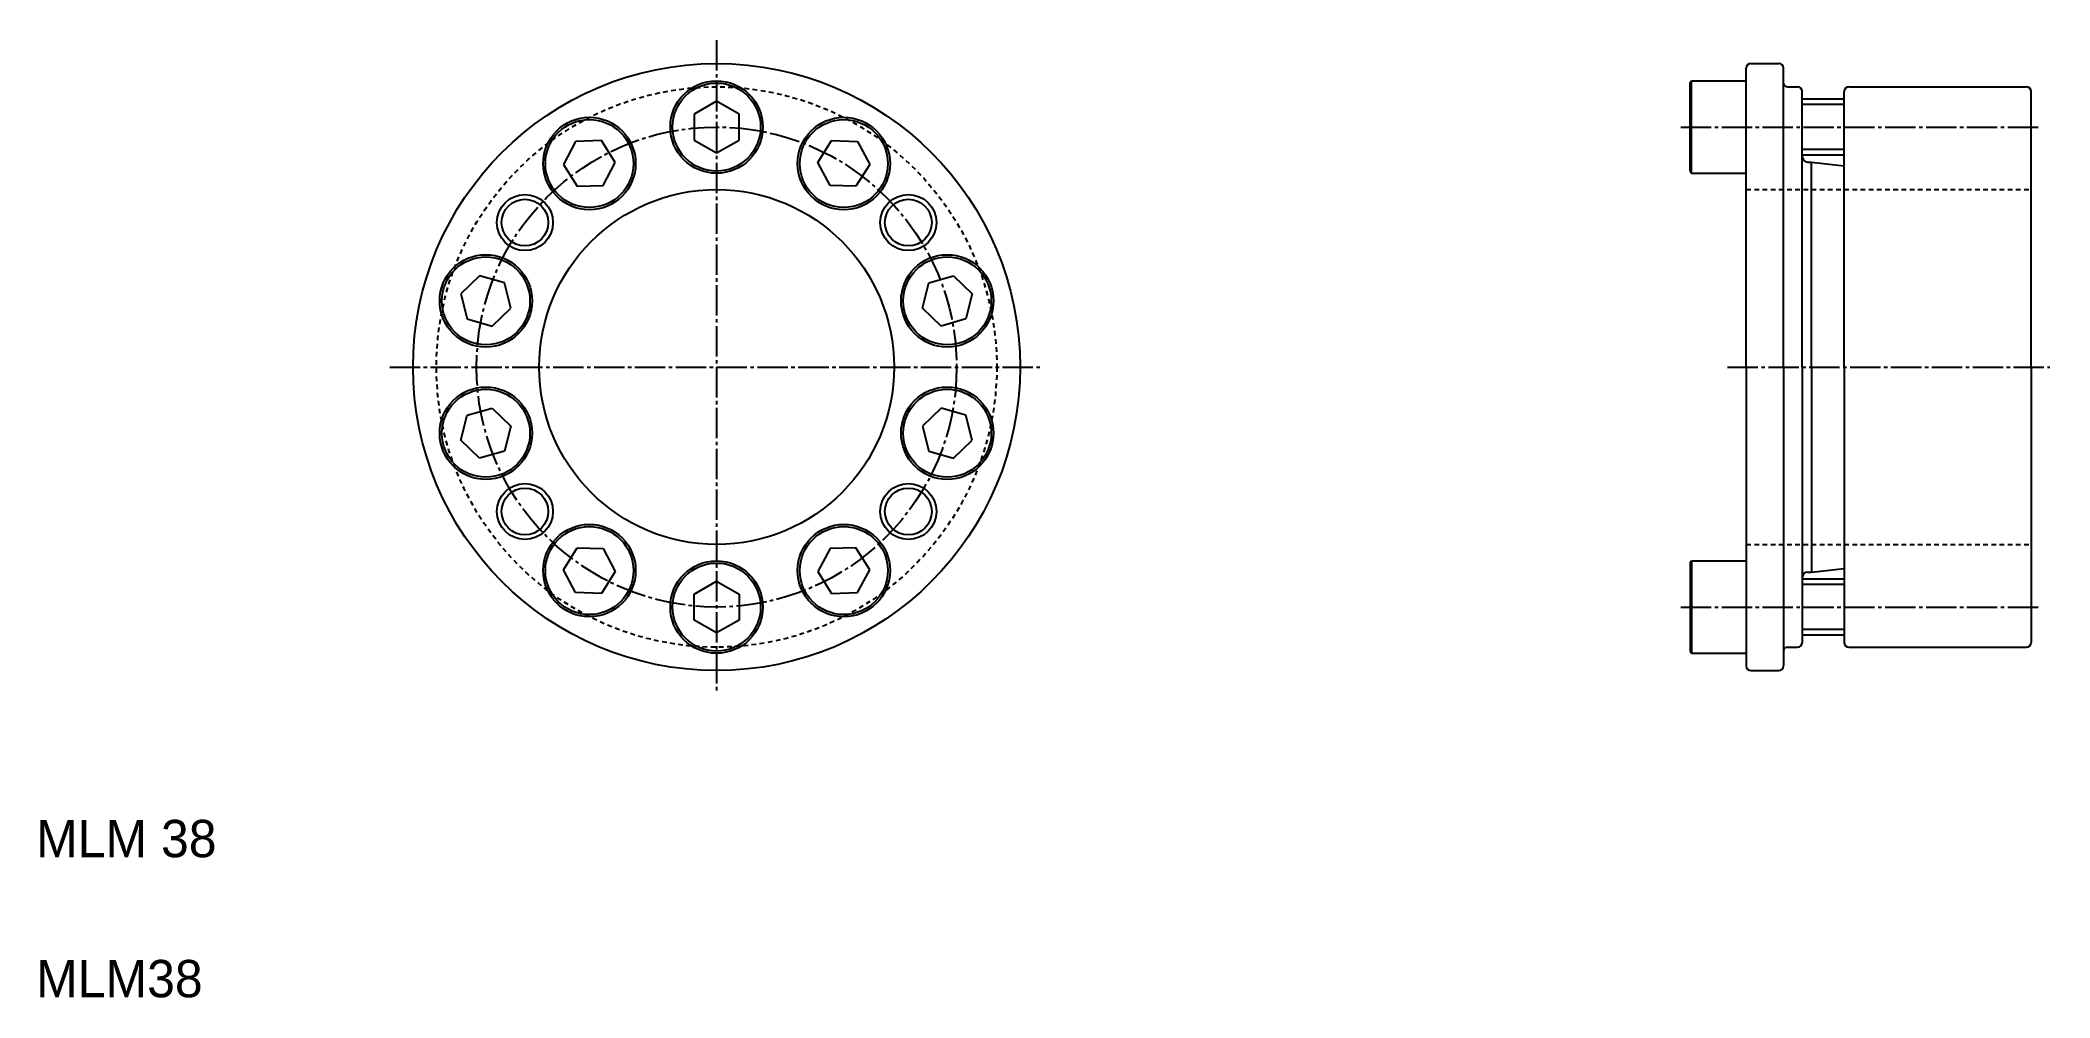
# Model space of a CAD drawing. Extents: x 10 to 226, y 10 to 112.
import ezdxf

# ---------------------------------------------------------------- set-up
doc = ezdxf.new("R2010")
doc.units = 0
doc.header["$LTSCALE"] = 0.25
doc.linetypes.add('CENTER', pattern=[17.5, 13, -1.5, 1.5, -1.5])
doc.linetypes.add('DASHED', pattern=[3.5, 2, -1.5])
doc.layers.get('0').update_dxf_attribs({"linetype": 'CONTINUOUS'})
doc.layers.add('CENTER', color=1, linetype='CENTER')

msp = doc.modelspace()

# ---------------------------------------------------------------- linework, layer by layer
for p, q in [((193.6, 109.99), (196.6, 109.99)), ((187.1, 107.9), (187.24, 108.14)), ((187.1, 98.48), (187.1, 107.9)), ((187.24, 98.24), (187.24, 108.14)), ((187.24, 108.14), (193.1, 108.14)), ((193.1, 77.49), (193.1, 109.49)), ((193.1, 98.24), (193.1, 108.14)), ((197.1, 77.49), (197.1, 109.49)), ((82.86, 105.96), (80.46, 104.57)), ((85.26, 104.57), (82.86, 105.96)), ((193.1, 100.19), (193.1, 106.19)), ((197.51, 107.49), (198.6, 107.49)), ((199.1, 77.49), (199.1, 106.99)), ((203.6, 106.19), (199.1, 106.19)), ((203.6, 77.49), (203.6, 106.99)), ((204.1, 107.49), (223.1, 107.49)), ((223.6, 77.49), (223.6, 106.99)), ((80.46, 104.57), (80.46, 101.8)), ((84.06, 105.27), (84.06, 105.27)), ((84.66, 104.92), (84.66, 104.92)), ((85.26, 101.8), (85.26, 104.57)), ((67.77, 101.63), (66.47, 99.19)), ((70.54, 101.73), (67.77, 101.63)), ((72.01, 99.38), (70.54, 101.73)), ((80.46, 101.8), (82.86, 100.42)), ((82.86, 100.42), (85.26, 101.8)), ((93.71, 99.38), (95.18, 101.73)), ((95.18, 101.73), (97.95, 101.63)), ((97.95, 101.63), (99.25, 99.19)), ((66.47, 99.19), (67.94, 96.84)), ((70.71, 96.93), (72.01, 99.38)), ((95.01, 96.93), (93.71, 99.38)), ((99.25, 99.19), (97.78, 96.84)), ((203.6, 100.19), (199.21, 100.19)), ((199.7, 99.43), (200.1, 99.43)), ((200.1, 77.49), (200.1, 99.43)), ((200.1, 99.43), (203.6, 99.04)), ((67.94, 96.84), (70.71, 96.93)), ((97.78, 96.84), (95.01, 96.93)), ((187.1, 98.48), (187.24, 98.24)), ((187.24, 98.24), (193.1, 98.24)), ((57.49, 87.26), (55.49, 85.34)), ((60.15, 86.5), (57.49, 87.26)), ((60.82, 83.81), (60.15, 86.5)), ((104.9, 83.81), (105.57, 86.5)), ((105.57, 86.5), (108.24, 87.26)), ((108.24, 87.26), (110.23, 85.34)), ((55.49, 85.34), (56.16, 82.65)), ((110.23, 85.34), (109.56, 82.65)), ((56.16, 82.65), (58.83, 81.88)), ((58.83, 81.88), (60.82, 83.81)), ((106.89, 81.88), (104.9, 83.81)), ((109.56, 82.65), (106.89, 81.88)), ((193.1, 77.49), (193.1, 45.49)), ((197.1, 77.49), (197.1, 45.49)), ((199.1, 77.49), (199.1, 47.99)), ((200.1, 77.49), (200.1, 55.54)), ((203.6, 77.49), (203.6, 47.99)), ((223.6, 77.49), (223.6, 47.99)), ((55.49, 69.64), (56.16, 72.33)), ((56.16, 72.33), (58.83, 73.09)), ((58.83, 73.09), (60.82, 71.17)), ((60.82, 71.17), (60.15, 68.48)), ((106.89, 73.09), (104.9, 71.17)), ((104.9, 71.17), (105.57, 68.48)), ((109.56, 72.33), (106.89, 73.09)), ((110.23, 69.64), (109.56, 72.33)), ((57.49, 67.72), (55.49, 69.64)), ((108.24, 67.72), (110.23, 69.64)), ((60.15, 68.48), (57.49, 67.72)), ((105.57, 68.48), (108.24, 67.72)), ((66.47, 55.79), (67.94, 58.14)), ((67.94, 58.14), (70.71, 58.04)), ((97.78, 58.14), (95.01, 58.04)), ((99.25, 55.79), (97.78, 58.14)), ((70.71, 58.04), (72.01, 55.6)), ((95.01, 58.04), (93.71, 55.6)), ((187.1, 56.5), (187.24, 56.74)), ((187.1, 56.5), (187.1, 47.08)), ((187.24, 56.74), (187.24, 46.84)), ((187.24, 56.74), (193.1, 56.74)), ((193.1, 56.74), (193.1, 46.84)), ((67.77, 53.34), (66.47, 55.79)), ((72.01, 55.6), (70.54, 53.25)), ((80.46, 53.17), (82.86, 54.56)), ((82.86, 54.56), (85.26, 53.17)), ((93.71, 55.6), (95.18, 53.25)), ((97.95, 53.34), (99.25, 55.79)), ((193.1, 54.79), (193.1, 48.79)), ((203.6, 54.79), (199.21, 54.79)), ((199.7, 55.54), (200.1, 55.54)), ((200.1, 55.54), (203.6, 55.93)), ((70.54, 53.25), (67.77, 53.34)), ((80.46, 50.4), (80.46, 53.17)), ((85.26, 53.17), (85.26, 50.4)), ((95.18, 53.25), (97.95, 53.34)), ((82.86, 49.02), (80.46, 50.4)), ((85.26, 50.4), (82.86, 49.02)), ((197.51, 47.49), (198.6, 47.49)), ((203.6, 48.79), (199.1, 48.79)), ((204.1, 47.49), (223.1, 47.49)), ((187.1, 47.08), (187.24, 46.84)), ((187.24, 46.84), (193.1, 46.84)), ((193.6, 44.99), (196.6, 44.99))]:
    msp.add_line(p, q)
at = {"color": 3}
for p, q in [((203.6, 105.59), (199.1, 105.59)), ((203.6, 100.79), (199.1, 100.79)), ((203.6, 54.19), (199.1, 54.19)), ((203.6, 49.39), (199.1, 49.39))]:
    msp.add_line(p, q, dxfattribs=at)
at = {"color": 3, "linetype": 'DASHED'}
for p, q in [((193.1, 96.49), (223.6, 96.49)), ((193.1, 58.49), (223.6, 58.49))]:
    msp.add_line(p, q, dxfattribs=at)
for centre, radius in [((82.86, 77.49), 32.5), ((82.86, 103.19), 4.95), ((82.86, 103.19), 4.71), ((69.24, 99.28), 4.95), ((69.24, 99.28), 4.71), ((96.48, 99.28), 4.95), ((96.48, 99.28), 4.71), ((62.34, 92.96), 2.5), ((82.86, 77.49), 19), ((103.39, 92.96), 2.5), ((58.16, 84.57), 4.95), ((58.16, 84.57), 4.71), ((107.56, 84.57), 4.95), ((107.56, 84.57), 4.71), ((58.16, 70.4), 4.95), ((107.56, 70.4), 4.95), ((58.16, 70.4), 4.71), ((107.56, 70.4), 4.71), ((62.34, 62.02), 2.5), ((103.39, 62.02), 2.5), ((69.24, 55.69), 4.95), ((69.24, 55.69), 4.71), ((96.48, 55.69), 4.95), ((96.48, 55.69), 4.71), ((82.86, 51.79), 4.95), ((82.86, 51.79), 4.71)]:
    msp.add_circle(centre, radius)
msp.add_circle((82.86, 77.49), 30, dxfattribs=at)
at = {"color": 3}
for centre in [(62.34, 92.96), (103.39, 92.96), (62.34, 62.02), (103.39, 62.02)]:
    msp.add_circle(centre, 3, dxfattribs=at)
for centre, radius, start, end in [((193.6, 109.49), 0.5, 90, 180), ((196.6, 109.49), 0.5, 0, 90), ((197.51, 107.9), 0.41, 180, 270), ((198.6, 106.99), 0.5, 0, 90), ((204.1, 106.99), 0.5, 90, 180), ((223.1, 106.99), 0.5, 0, 90), ((199.7, 100.03), 0.6, 180, 270), ((199.7, 54.94), 0.6, 90, 180), ((197.51, 47.08), 0.41, 90, 180), ((198.6, 47.99), 0.5, 270, 0), ((204.1, 47.99), 0.5, 180, 270), ((223.1, 47.99), 0.5, 270, 0), ((193.6, 45.49), 0.5, 180, 270), ((196.6, 45.49), 0.5, 270, 0)]:
    msp.add_arc(centre, radius, start, end)
at = {"layer": 'CENTER', "color": 1, "linetype": 'CENTER'}
for p, q in [((82.86, 112.49), (82.86, 42.49)), ((186.1, 103.19), (224.6, 103.19)), ((47.86, 77.49), (117.86, 77.49)), ((191.1, 77.49), (225.6, 77.49)), ((186.1, 51.79), (224.6, 51.79))]:
    msp.add_line(p, q, dxfattribs=at)
msp.add_circle((82.86, 77.49), 25.7, dxfattribs=at)

# ---------------------------------------------------------------- texts
for s, p in [('MLM 38', (10, 25)), ('MLM38', (10, 10))]:
    msp.add_text(s, height=4).set_placement(p)

doc.saveas('drawing.dxf')
